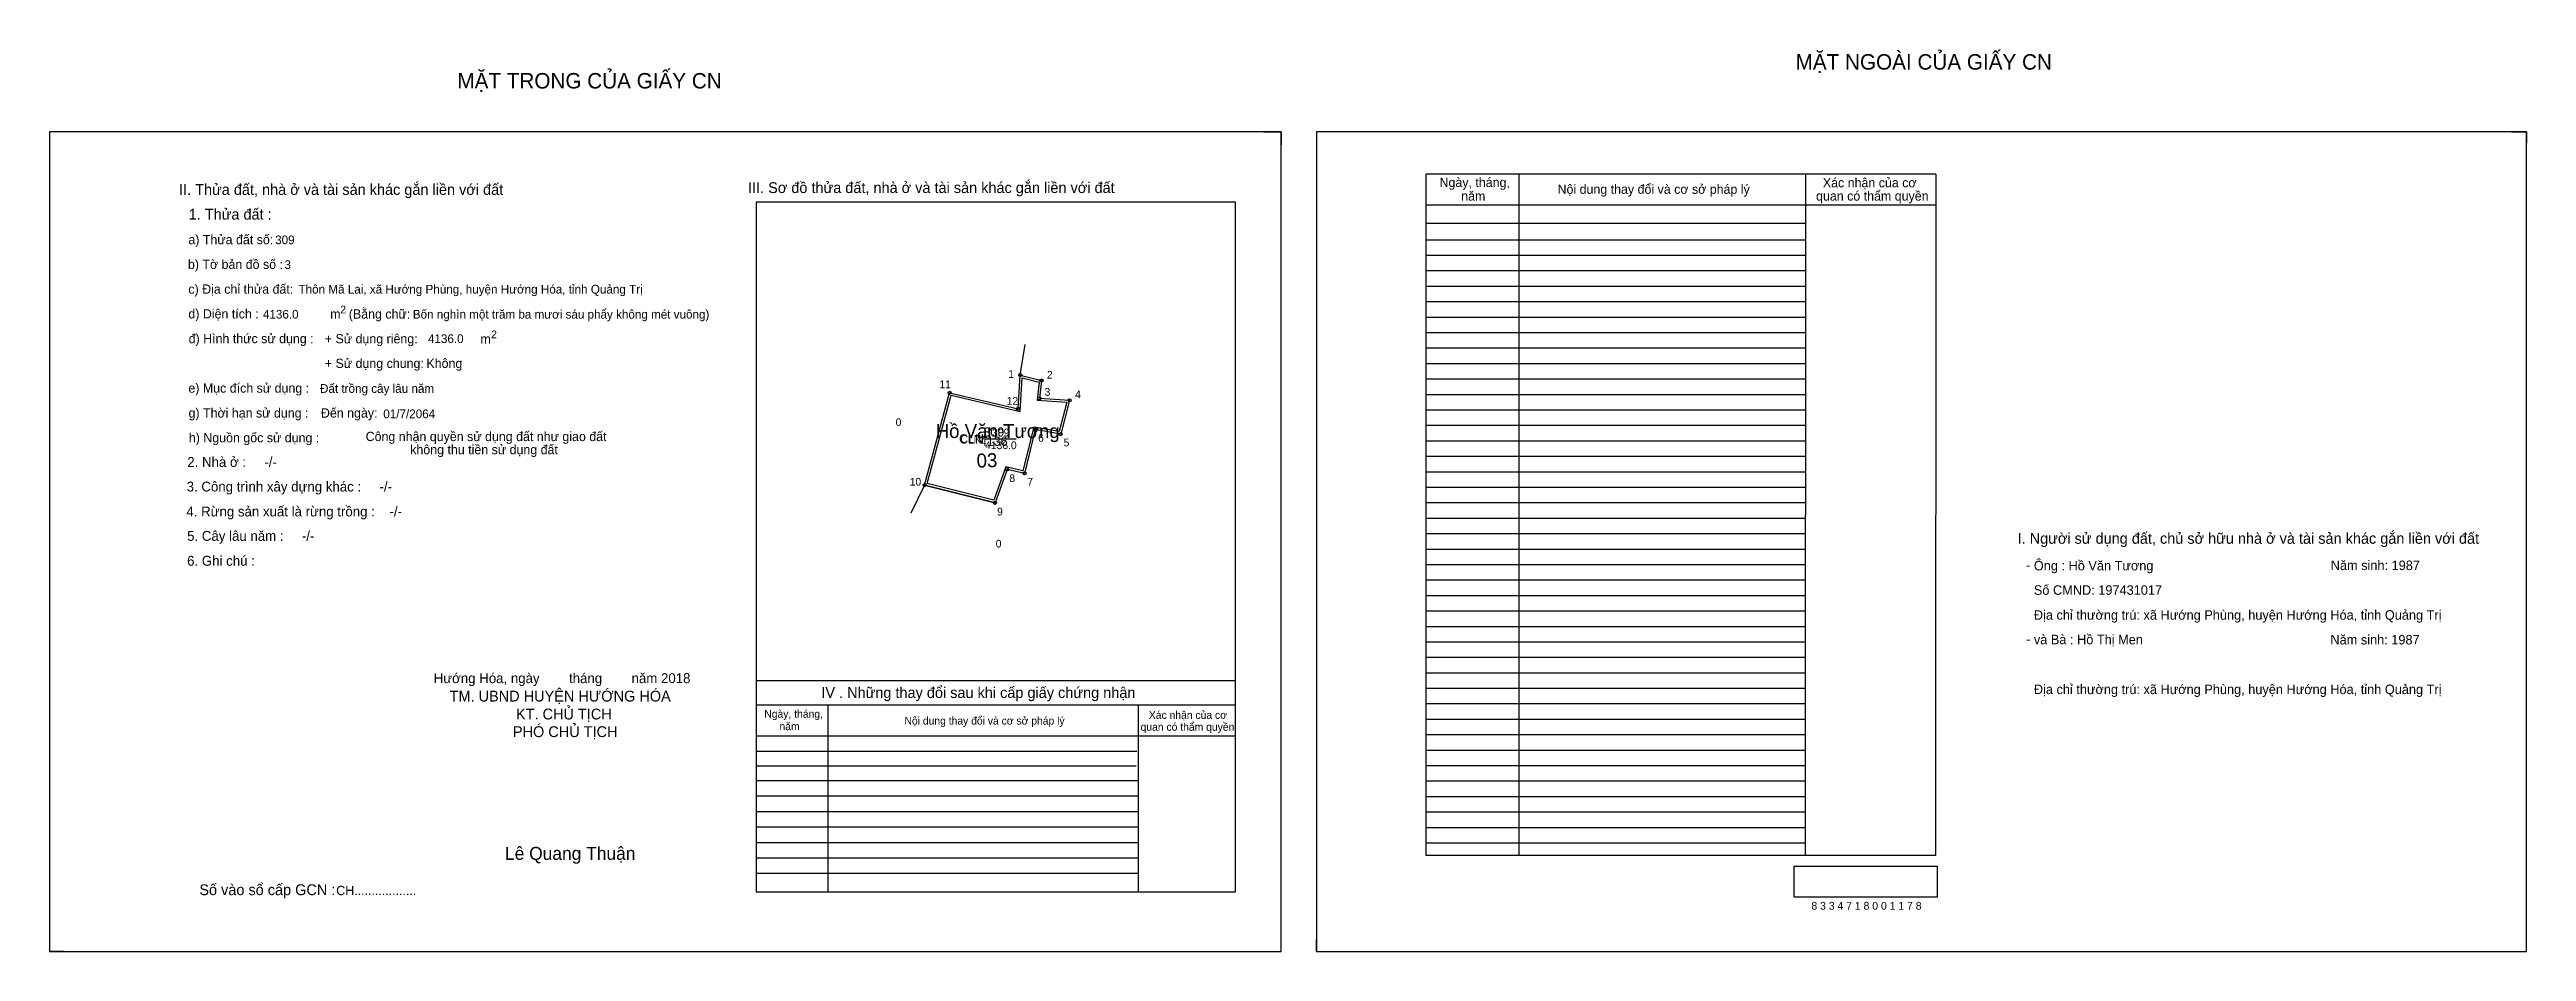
# Model space of a CAD drawing. Extents: x 533754 to 537265, y 1846158 to 1846770.
# Drawn here: x 535664 to 537265, y 1846187 to 1846770 of the extents above.
import ezdxf

# ---------------------------------------------------------------- set-up
doc = ezdxf.new("R2010")
doc.units = 0
for name, color, linetype in [('Default', 7, 'Continuous'), ('Level 10', 7, 'Continuous'), ('Level 11', 7, 'Continuous'), ('Level 13', 7, 'Continuous'), ('Level 2', 7, 'Continuous'), ('Level 27', 7, 'Continuous'), ('Level 3', 7, 'Continuous'), ('Level 36', 7, 'Continuous'), ('Level 4', 7, 'Continuous'), ('Level 5', 7, 'Continuous'), ('Level 55', 7, 'Continuous'), ('Level 6', 7, 'Continuous'), ('Level 7', 7, 'Continuous'), ('Level 8', 7, 'Continuous'), ('Level 9', 7, 'Continuous')]:
    doc.layers.add(name, color=color, linetype=linetype)

msp = doc.modelspace()

# ---------------------------------------------------------------- linework, layer by layer
at = {"layer": 'Level 10'}
for p, q in [((536448.6, 1846716.9), (536460, 1846716.9)), ((536460, 1846716.9), (536460, 1846708.5)), ((537255.4, 1846716.9), (537265, 1846716.9)), ((537265, 1846716.9), (537265, 1846709.5)), ((536229.5, 1846488.4), (536275.1, 1846477)), ((535663.8, 1846194.7), (535663.8, 1846186.9)), ((535673, 1846186.9), (535663.8, 1846186.9)), ((536482.8, 1846186.9), (536482.8, 1846194.7)), ((536482.8, 1846186.9), (536489.8, 1846186.9))]:
    msp.add_line(p, q, dxfattribs=at)
for points in [[(535663.8, 1846186.9), (536460, 1846186.9), (536460, 1846716.9), (535663.8, 1846716.9)], [(536482.8, 1846186.9), (537265, 1846186.9), (537265, 1846716.9), (536482.8, 1846716.9)], [(536229.5, 1846488.4), (536245.7, 1846548.1), (536290, 1846537.8), (536291.4, 1846559.6), (536305.1, 1846556.1), (536303.7, 1846544.6), (536323.3, 1846543.3), (536317.5, 1846521.4), (536301.1, 1846524.3), (536294.2, 1846496), (536282.9, 1846498.6), (536275.1, 1846477)], [(536231.2, 1846489.4), (536246.7, 1846546.5), (536291.3, 1846536.1), (536292.7, 1846557.8), (536303.5, 1846555.1), (536302.2, 1846543.3), (536321.5, 1846542), (536316.5, 1846523), (536300.1, 1846525.9), (536293.1, 1846497.7), (536282, 1846500.2), (536274.2, 1846478.7)]]:
    msp.add_lwpolyline(points, close=True, dxfattribs=at)
at = {"layer": 'Level 11'}
for centre in [(536291.4, 1846559.6), (536305.1, 1846556.1), (536245.7, 1846548.1), (536290, 1846537.8), (536303.7, 1846544.6), (536323.3, 1846543.3), (536301.1, 1846524.3), (536317.5, 1846521.4), (536229.5, 1846488.4), (536229.5, 1846488.4), (536282.9, 1846498.6), (536294.2, 1846496), (536275.1, 1846477)]:
    msp.add_circle(centre, 1, dxfattribs=at)
at = {"layer": 'Level 13'}
msp.add_line((536269.3, 1846518.3), (536279.5, 1846518.3), dxfattribs=at)
at = {"layer": 'Level 27'}
for p, q in [((536291.4, 1846559.6), (536294.6, 1846579.3)), ((536229.5, 1846488.4), (536220.6, 1846470.4))]:
    msp.add_line(p, q, dxfattribs=at)
at = {"layer": 'Level 6'}
msp.add_lwpolyline([(536791.7, 1846242), (536884.1, 1846242), (536884.1, 1846222.1), (536791.7, 1846222.1)], close=True, dxfattribs=at)
at = {"layer": 'Level 7'}
for p, q in [((536798.8, 1846646.9), (536553.6, 1846646.9)), ((536798.8, 1846636.9), (536553.6, 1846636.9)), ((536798.8, 1846626.9), (536553.6, 1846626.9)), ((536798.8, 1846616.9), (536553.6, 1846616.9)), ((536798.8, 1846606.9), (536553.6, 1846606.9)), ((536798.8, 1846596.9), (536553.6, 1846596.9)), ((536798.8, 1846586.9), (536553.6, 1846586.9)), ((536798.8, 1846576.9), (536553.6, 1846576.9)), ((536798.8, 1846566.9), (536553.6, 1846566.9)), ((536798.8, 1846556.9), (536553.6, 1846556.9)), ((536798.8, 1846546.9), (536553.6, 1846546.9)), ((536798.8, 1846536.9), (536553.6, 1846536.9)), ((536798.8, 1846526.9), (536553.6, 1846526.9)), ((536798.8, 1846516.9), (536553.6, 1846516.9)), ((536798.8, 1846506.9), (536553.6, 1846506.9)), ((536798.8, 1846496.9), (536553.6, 1846496.9)), ((536798.8, 1846486.9), (536553.6, 1846486.9)), ((536798.8, 1846476.9), (536553.6, 1846476.9)), ((536798.8, 1846466.9), (536553.6, 1846466.9)), ((536798.8, 1846456.9), (536553.6, 1846456.9)), ((536798.8, 1846446.9), (536553.6, 1846446.9)), ((536798.8, 1846436.9), (536553.6, 1846436.9)), ((536798.8, 1846426.9), (536553.6, 1846426.9)), ((536798.8, 1846416.9), (536553.6, 1846416.9)), ((536798.8, 1846406.9), (536553.6, 1846406.9)), ((536798.8, 1846396.9), (536553.6, 1846396.9)), ((536798.8, 1846386.9), (536553.6, 1846386.9)), ((536798.8, 1846376.9), (536553.6, 1846376.9)), ((536798.8, 1846366.9), (536553.6, 1846366.9)), ((536798.8, 1846356.9), (536553.6, 1846356.9)), ((536798.8, 1846346.9), (536553.6, 1846346.9)), ((536798.8, 1846336.9), (536553.6, 1846336.9)), ((536366.8, 1846316.2), (536120.6, 1846316.2)), ((536798.8, 1846326.9), (536553.6, 1846326.9)), ((536798.8, 1846316.9), (536553.6, 1846316.9)), ((536366.3, 1846306.7), (536120.6, 1846306.7)), ((536367.6, 1846297.2), (536120.6, 1846297.2)), ((536798.8, 1846306.9), (536553.6, 1846306.9)), ((536798.8, 1846296.9), (536553.6, 1846296.9)), ((536367.6, 1846287.2), (536120.6, 1846287.2)), ((536798.8, 1846286.9), (536553.6, 1846286.9)), ((536367.6, 1846277.2), (536120.6, 1846277.2)), ((536367.6, 1846267.2), (536120.6, 1846267.2)), ((536798.8, 1846276.9), (536553.6, 1846276.9)), ((536798.8, 1846266.9), (536553.6, 1846266.9)), ((536367.6, 1846257.2), (536120.6, 1846257.2)), ((536798.8, 1846256.9), (536553.6, 1846256.9)), ((536367.6, 1846247.2), (536121.4, 1846247.2)), ((536367.6, 1846237.2), (536121.4, 1846237.2))]:
    msp.add_line(p, q, dxfattribs=at)
at = {"layer": 'Level 8'}
for p, q in [((536883.2, 1846689.4), (536553.6, 1846689.4)), ((536553.6, 1846689.4), (536553.6, 1846248.9)), ((536613.6, 1846689.4), (536613.6, 1846248.9)), ((536799, 1846689.2), (536798.8, 1846248.9)), ((536883.2, 1846689.4), (536883, 1846248.9)), ((536430.6, 1846671.5), (536120.6, 1846671.5)), ((536120.6, 1846671.5), (536120.6, 1846225.5)), ((536430.6, 1846225.5), (536430.6, 1846671.5)), ((536883.2, 1846669.4), (536553.6, 1846669.4)), ((536798.8, 1846657.6), (536553.6, 1846657.6)), ((536430.6, 1846361.9), (536120.6, 1846361.9)), ((536430.6, 1846346.2), (536120.6, 1846346.2)), ((536166.9, 1846346.2), (536166.9, 1846225.5)), ((536367.6, 1846346.2), (536367.6, 1846225.5)), ((536430.6, 1846326.2), (536120.6, 1846326.2)), ((536883, 1846248.9), (536553.6, 1846248.9)), ((536120.6, 1846225.5), (536430.6, 1846225.5))]:
    msp.add_line(p, q, dxfattribs=at)
at = {"layer": 'Level 9'}
msp.add_line((536268.6, 1846518.3), (536288.7, 1846518.3), dxfattribs=at)

# ---------------------------------------------------------------- texts
at = {"layer": 'Default'}
for s, p in [('e) Mục đích sử dụng :', (535753.6, 1846548.2)), ('g) Thời hạn sử dụng :', (535753.7, 1846532.1)), ('Đến ngày:', (535839.3, 1846532.1)), ('h) Nguồn gốc sử dụng :', (535753.9, 1846516.1)), ('Công nhận quyền sử dụng đất như giao đất', (535868.2, 1846516.9)), ('không thu tiền sử dụng đất', (535897, 1846508.4))]:
    msp.add_text(s, height=6, dxfattribs=at).set_placement(p)
at = {"layer": 'Level 13'}
for s, p in [('CLN', (536252.7, 1846515.8)), ('309', (536273.2, 1846519.9)), ('4136.0', (536268.6, 1846511.7))]:
    msp.add_text(s, height=5, dxfattribs=at).set_placement(p)
at = {"layer": 'Level 2'}
msp.add_text('Hồ Văn Tương', height=9, dxfattribs=at).set_placement((536236.7, 1846518.9))
at = {"layer": 'Level 3'}
msp.add_text('CLN', height=6, dxfattribs=at).set_placement((536251.8, 1846515.3))
at = {"layer": 'Level 36'}
for p in [(536210.8, 1846526.6), (536275.5, 1846448.1)]:
    msp.add_text('0', height=5, dxfattribs=at).set_placement(p)
at = {"layer": 'Level 4'}
msp.add_text('309', height=6, dxfattribs=at).set_placement((536267.6, 1846519.8))
at = {"layer": 'Level 5'}
msp.add_text('4136', height=6, dxfattribs=at).set_placement((536265.3, 1846513.8))
at = {"layer": 'Level 55'}
for s, height, p in [('1', 0.8, (536291.2, 1846559.6)), ('0', 0.22, (536291.3, 1846559.3)), ('0', 0.22, (536291.3, 1846559.3)), ('0', 0.22, (536291.3, 1846559.3)), ('0', 0.22, (536291.3, 1846559.3)), ('2', 0.8, (536304.8, 1846556.1)), ('0', 0.22, (536305, 1846555.9)), ('0', 0.22, (536305, 1846555.9)), ('11', 0.8, (536245.1, 1846548.1)), ('0', 0.22, (536245.6, 1846547.9)), ('0', 0.22, (536245.6, 1846547.9)), ('12', 0.8, (536289.4, 1846537.8)), ('0', 0.22, (536289.9, 1846537.6)), ('0', 0.22, (536289.9, 1846537.6)), ('3', 0.8, (536303.5, 1846544.6)), ('0', 0.22, (536303.6, 1846544.4)), ('0', 0.22, (536303.6, 1846544.4)), ('4', 0.8, (536323, 1846543.3)), ('0', 0.22, (536323.2, 1846543.1)), ('0', 0.22, (536323.2, 1846543.1)), ('6', 0.8, (536300.8, 1846524.3)), ('0', 0.22, (536301, 1846524.1)), ('0', 0.22, (536301, 1846524.1)), ('5', 0.8, (536317.3, 1846521.4)), ('0', 0.22, (536317.5, 1846521.1)), ('0', 0.22, (536317.5, 1846521.1)), ('10', 0.8, (536228.9, 1846488.4)), ('0', 0.22, (536229.4, 1846488.2)), ('0', 0.22, (536229.4, 1846488.2)), ('0', 0.22, (536229.4, 1846488.2)), ('0', 0.22, (536229.4, 1846488.2)), ('8', 0.8, (536282.6, 1846498.6)), ('0', 0.22, (536282.8, 1846498.3)), ('0', 0.22, (536282.8, 1846498.3)), ('7', 0.8, (536293.9, 1846496)), ('0', 0.22, (536294.1, 1846495.8)), ('0', 0.22, (536294.1, 1846495.8)), ('9', 0.8, (536274.8, 1846477)), ('0', 0.22, (536275, 1846476.8)), ('0', 0.22, (536275, 1846476.8))]:
    msp.add_text(s, height=height, dxfattribs=at).set_placement(p)
at = {"layer": 'Level 6'}
for s, height, p in [('309', 5.63, (535809.7, 1846644.2)), ('3', 5.63, (535815.7, 1846628.2)), ('Thôn Mã Lai, xã Hướng Phùng, huyện Hướng Hóa, tỉnh Quảng Trị', 5.64, (535824.8, 1846612.3)), ('4136.0', 5.63, (535801.8, 1846596.1)), ('Bốn nghìn một trăm ba mươi sáu phẩy không mét vuông)', 5.632, (535898.7, 1846596.1)), ('4136.0', 5.63, (535908.5, 1846580.3)), ('Đất trồng cây lâu năm', 5.64, (535838.7, 1846548.1)), ('01/7/2064', 5.64, (535879.6, 1846531.7)), ('Ông : Hồ Văn Tương', 6.16, (536946.6, 1846433.3)), ('Năm sinh: 1987', 6.16, (537138.5, 1846433.5)), ('Số CMND: 197431017', 6.16, (536946.6, 1846417.5)), ('Địa chỉ thường trú: xã Hướng Phùng, huyện Hướng Hóa, tỉnh Quảng Trị', 6.16, (536946.6, 1846401.4)), ('và Bà : Hồ Thị Men', 6.16, (536946.6, 1846385.5)), ('Năm sinh: 1987', 6.16, (537138.3, 1846385.4)), ('Địa chỉ thường trú: xã Hướng Phùng, huyện Hướng Hóa, tỉnh Quảng Trị', 6.16, (536946.6, 1846353.3)), ('8 3 3 4 7 1 8 0 0 1 1 7 8', 5.04, (536802.8, 1846213.9))]:
    msp.add_text(s, height=height, dxfattribs=at).set_placement(p)
at = {"layer": 'Level 7'}
for s, height, p in [('MẶT NGOÀI CỦA GIẤY CN', 10, (536792.6, 1846757.1)), ('MẶT TRONG CỦA GIẤY CN', 10, (535927.5, 1846744.9)), ('II. Thửa đất, nhà ở và tài sản khác gắn liền với đất', 7, (535747.6, 1846676.1)), ('III. Sơ đồ thửa đất, nhà ở và tài sản khác gắn liền với đất', 7, (536115.4, 1846677.3)), ('Ngày, tháng,', 6, (536562.4, 1846681.2)), ('Nội dung thay đổi và cơ sở pháp lý', 6, (536638.7, 1846676.8)), ('Xác nhận của cơ', 6, (536810.2, 1846681)), ('1. Thửa đất :', 7, (535753.8, 1846660.1)), ('năm', 6, (536576.4, 1846672.4)), (' quan có thẩm quyền', 6, (536803.6, 1846672.4)), ('a) Thửa đất số:', 6, (535753.6, 1846644.2)), ('b) Tờ bản đồ số :', 6, (535753.3, 1846628.2)), ('c) Địa chỉ thửa đất:', 6, (535753.6, 1846612.2)), ('d) Diện tích :', 6, (535753.6, 1846596.2)), ('m', 6, (535845.3, 1846596.1)), ('2', 5, (535851.8, 1846599.5)), ('(Bằng chữ:', 6, (535857.3, 1846596.1)), ('đ) Hình thức sử dụng :', 6, (535753.8, 1846580.2)), ('+ Sử dụng riêng:', 6, (535841.8, 1846580.1)), ('m', 6, (535942.4, 1846580)), ('2', 5, (535949.3, 1846583.4)), ('+ Sử dụng chung:', 6, (535841.8, 1846564.2)), ('Không', 6, (535907.5, 1846564.2)), ('2. Nhà ở :     -/-', 6.4, (535752.9, 1846500.2)), ('3. Công trình xây dựng khác :     -/-', 6.4, (535752.5, 1846484.3)), ('4. Rừng sản xuất là rừng trồng :    -/-', 6.4, (535752.3, 1846468.2)), ('5. Cây lâu năm :     -/-', 6.4, (535752.8, 1846452.4)), ('I. Người sử dụng đất, chủ sở hữu nhà ở và tài sản khác gắn liền với đất', 7, (536936.1, 1846450.5)), ('6. Ghi chú :', 6.4, (535752.8, 1846436.3)), ('-', 6.4, (536941.5, 1846433.5)), ('-', 6.4, (536941.6, 1846385.7)), ('Hướng Hóa, ngày        tháng        năm 2018', 6.4, (535912.2, 1846360.4)), ('TM. UBND HUYỆN HƯỚNG HÓA', 7, (535922.5, 1846348.5)), ('KT. CHỦ TỊCH', 7, (535965.4, 1846336.9)), ('IV . Những thay đổi sau khi cấp giấy chứng nhận', 7, (536162.8, 1846350.8)), ('PHÓ CHỦ TỊCH', 7, (535963.4, 1846325.5)), ('Ngày, tháng,', 5, (536125.9, 1846338)), ('năm', 5, (536135.7, 1846330)), ('Nội dung thay đổi và cơ sở pháp lý', 5, (536216.5, 1846333.6)), (' quan có thẩm quyền', 5, (536367.3, 1846329.6)), ('Xác nhận của cơ', 5, (536374.5, 1846337.3)), ('Lê Quang Thuận', 8.4, (535958.3, 1846246.1)), ('Số vào sổ cấp GCN :', 7, (535760.7, 1846223.3)), ('CH..................', 6, (535849.2, 1846223.3))]:
    msp.add_text(s, height=height, dxfattribs=at).set_placement(p)
msp.add_text('03', height=9, rotation=2, dxfattribs=at).set_placement((536263.3, 1846499.7))
at = {"layer": 'Level 9'}
for s, p in [('11', (536239.1, 1846551.1)), ('1', (536283.6, 1846557.8)), ('2', (536308.6, 1846557.3)), ('12', (536282.6, 1846540.4)), ('3', (536307.1, 1846546.2)), ('4', (536326.8, 1846544.6)), ('6', (536302.9, 1846516.5)), ('5', (536319.4, 1846513.5)), ('10', (536219.9, 1846488.1)), ('8', (536284.3, 1846490.4)), ('7', (536295.9, 1846488.1)), ('9', (536276.4, 1846468.8))]:
    msp.add_text(s, height=5, dxfattribs=at).set_placement(p)

doc.saveas('drawing.dxf')
